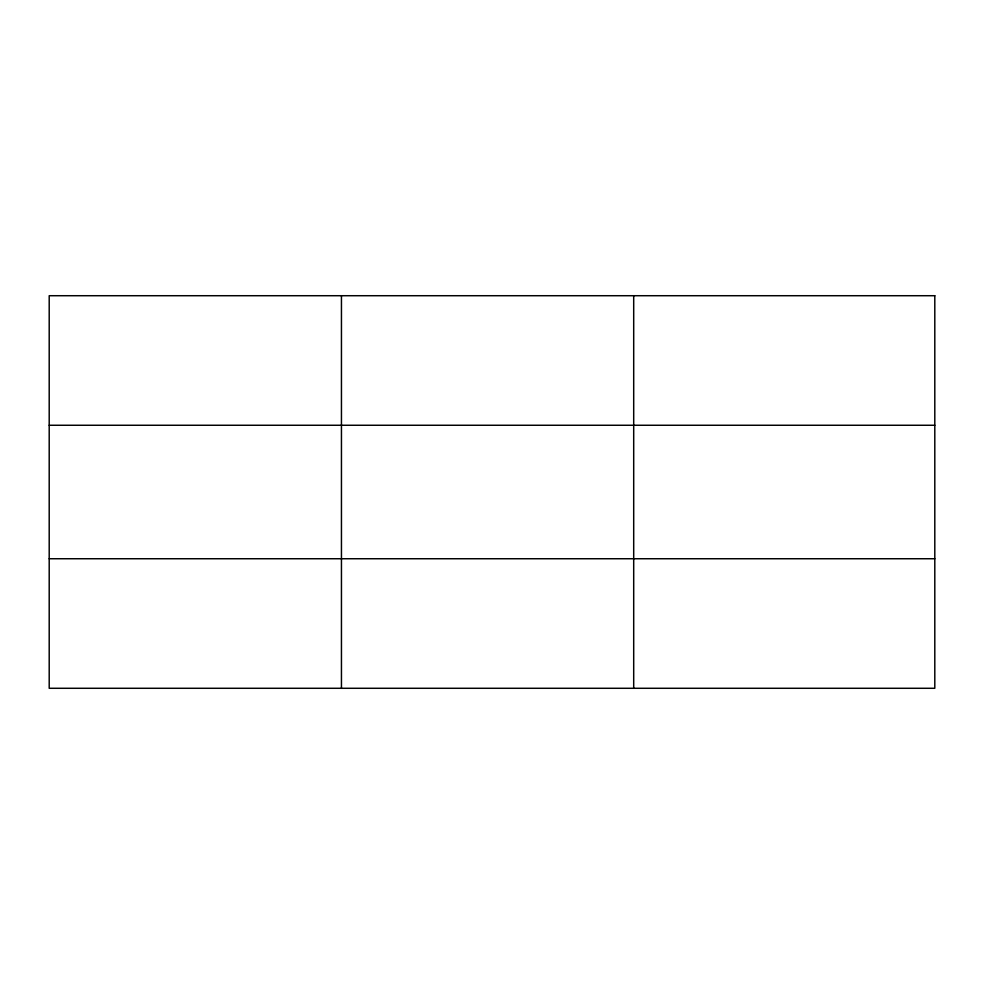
<?xml version="1.0" encoding="UTF-8"?>
<svg xmlns="http://www.w3.org/2000/svg" width="984" height="984" viewBox="0 0 984 984"><rect width="100%" height="100%" fill="white"/><g stroke="black" fill="none" stroke-linecap="round" stroke-linejoin="round"><path stroke-width="1.48" d="M341.448 295.717L341.448 688.283M633.696 295.717L633.696 688.283M49.2 425.26L934.8 425.26M49.2 558.74L934.8 558.74M934.8 295.717L934.8 688.283L49.2 688.283L49.2 295.717L934.8 295.717"/></g></svg>
